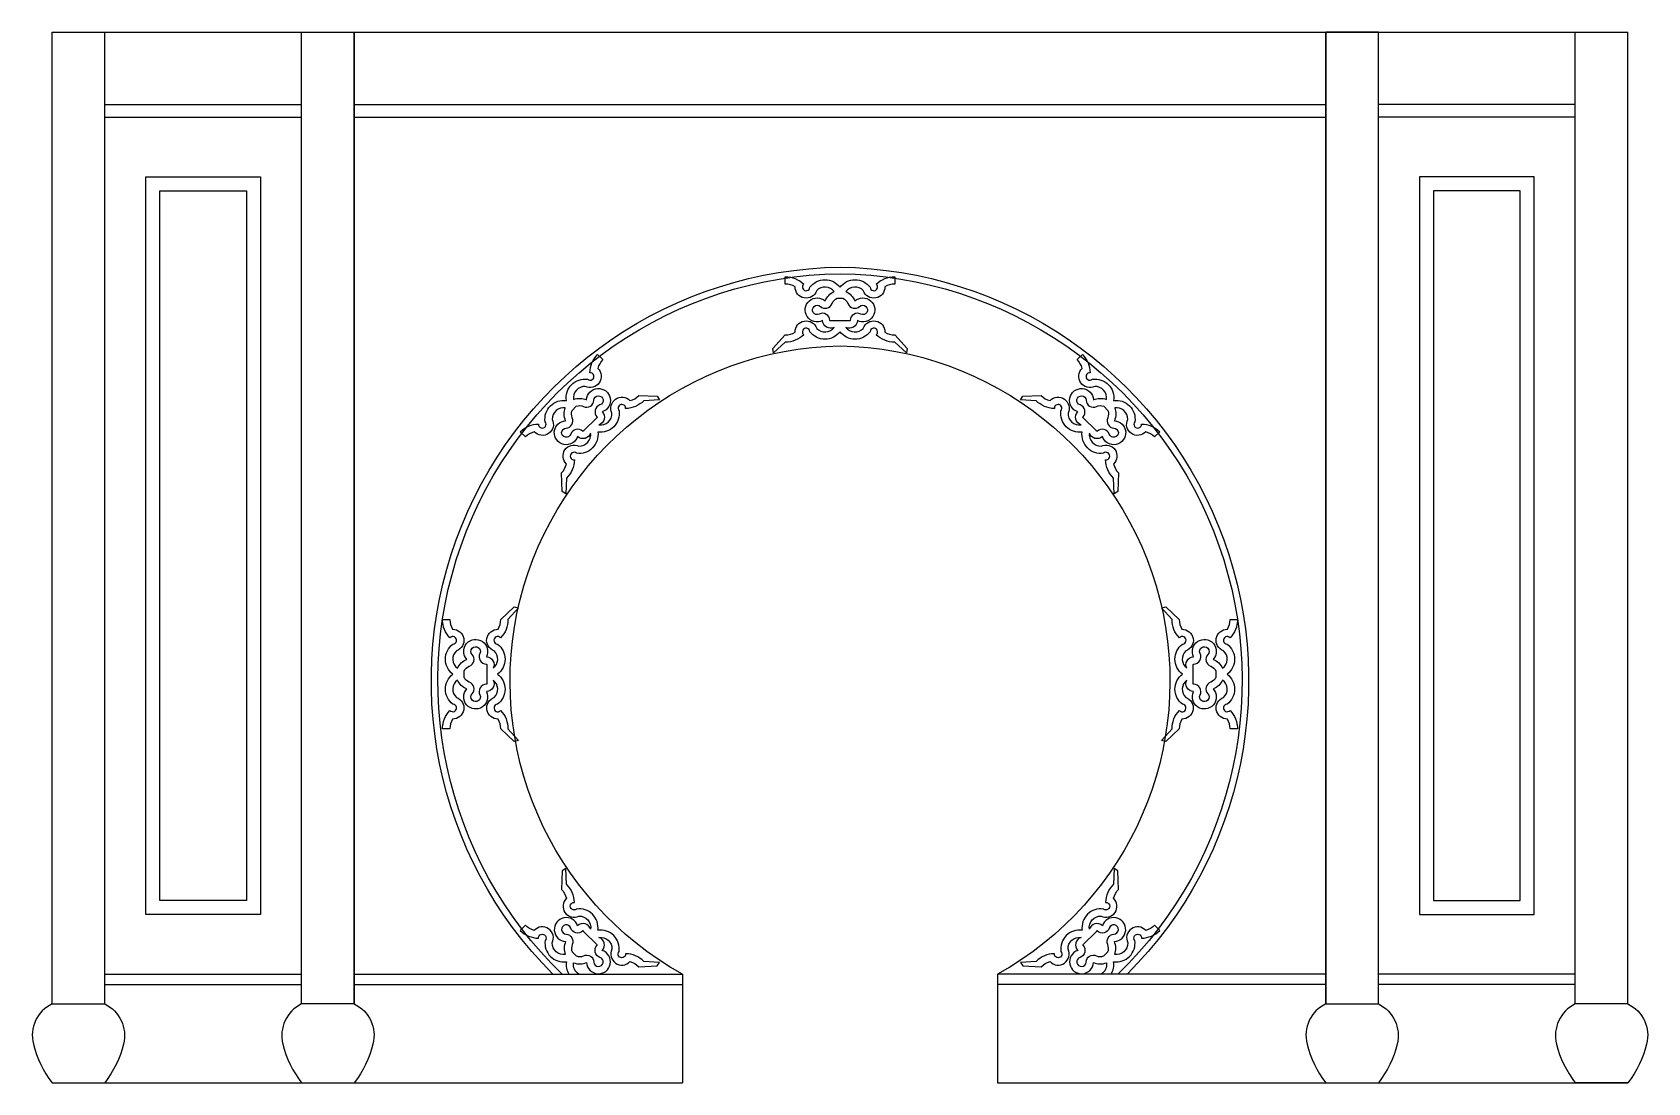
# Model space of a CAD drawing. Extents: x 4350 to 8040, y 4590 to 6990.
import ezdxf

# ---------------------------------------------------------------- set-up
doc = ezdxf.new("R2010")
doc.units = 0
doc.header["$LTSCALE"] = 60
doc.header["$MEASUREMENT"] = 0
for name, color, linetype in [('3', 3, 'CONTINUOUS'), ('4', 4, 'CONTINUOUS'), ('7', 7, 'CONTINUOUS')]:
    doc.layers.add(name, color=color, linetype=linetype)

msp = doc.modelspace()

# ---------------------------------------------------------------- linework, layer by layer
at = {"layer": '3'}
for p, q in [((4515, 4814), (4965, 4814)), ((5085, 4814), (5835, 4814)), ((7305, 4814), (6555, 4814)), ((7875, 4814), (7425, 4814))]:
    msp.add_line(p, q, dxfattribs=at)
for points in [[(4515, 6825), (4965, 6825)], [(5085, 6825), (7305, 6825)], [(7875, 6825), (7425, 6825)]]:
    msp.add_lwpolyline(points, dxfattribs=at)
for points in [[(4641.3, 6627.7), (4838.7, 6627.7), (4838.7, 5006.3), (4641.3, 5006.3)], [(7748.7, 6627.7), (7551.3, 6627.7), (7551.3, 5006.3), (7748.7, 5006.3)]]:
    msp.add_lwpolyline(points, close=True, dxfattribs=at)
for points in [[(5560.3, 4838, -0.669631), (6195, 6438.4, -0.669631), (6829.7, 4838)], [(5598.4, 4838, -0.298309), (5586.3, 4864, 0.204249), (5615.9, 4864.8, 1.892916), (5651.9, 4892.2, 0.555745), (5644.1, 4921.8, -0.464679), (5674, 4895.2, 0.860147), (5715, 4866.6, -0.133221), (5735.2, 4855), (5777.5, 4856.7), (5782.9, 4864.9), (5747, 4866.8, 0.192681), (5705.3, 4884.7, -1.515133), (5690.2, 4889.7, 0.501011), (5641.7, 4938.3, 0.501011), (5593.1, 4986.8, -1.515133), (5588.1, 5001.9, 0.192681), (5570.2, 5043.6), (5568.3, 5079.5), (5560.1, 5074.1), (5558.4, 5031.8, -0.133221), (5570, 5011.6, 0.860147), (5598.6, 4970.6, -0.464679), (5625.2, 4940.7, 0.555745), (5595.6, 4948.5, 1.892916), (5568.2, 4912.5, 0.204249), (5567.4, 4882.9, -0.464679), (5537.5, 4909.5, 0.860147), (5496.5, 4938.1, -0.133221), (5476.3, 4949.6), (5464.5, 4937.9, 0.192681), (5506.2, 4920, -1.515133), (5521.3, 4915, 0.501011), (5569.8, 4866.4, 0.174187), (5575.6, 4838)], [(6814.4, 4838, 0.174187), (6820.2, 4866.4, 0.501011), (6868.7, 4915, -1.515133), (6883.8, 4920, 0.192681), (6925.5, 4937.9), (6913.7, 4949.6, -0.133221), (6893.5, 4938.1, 0.860147), (6852.5, 4909.5, -0.464679), (6822.6, 4882.9, 0.204249), (6821.8, 4912.5, 1.892916), (6794.4, 4948.5, 0.555745), (6764.8, 4940.7, -0.464679), (6791.4, 4970.6, 0.860147), (6820, 5011.6, -0.133221), (6831.6, 5031.8), (6829.9, 5074.1), (6821.7, 5079.5), (6819.8, 5043.6, 0.192681), (6801.9, 5001.9, -1.515133), (6796.9, 4986.8, 0.501011), (6748.3, 4938.3, 0.501011), (6699.8, 4889.7, -1.515133), (6684.7, 4884.7, 0.192681), (6643, 4866.8), (6607.1, 4864.9), (6612.5, 4856.7), (6654.8, 4855, -0.133221), (6675, 4866.6, 0.860147), (6716, 4895.2, -0.464679), (6745.9, 4921.8, 0.555745), (6738.1, 4892.2, 1.892916), (6774.1, 4864.8, 0.204249), (6803.7, 4864, -0.298309), (6791.6, 4838)]]:
    msp.add_lwpolyline(points, format="xyb", dxfattribs=at)
for points in [[(6320, 6414.8, 0.133221), (6297.5, 6408.7, -0.860147), (6248.3, 6399.9, 0.464679), (6208.3, 6397.6, -0.204249), (6228.7, 6376.1, -1.892916), (6234.8, 6331.2, -0.555745), (6208.3, 6315.9, 0.464679), (6248.3, 6313.5, -0.860147), (6297.5, 6304.7, 0.133221), (6320, 6298.6), (6348.7, 6267.5), (6346.7, 6257.9), (6320, 6282, -0.192681), (6277.8, 6298.8, 1.515133), (6263.7, 6305.9, -0.501011), (6195, 6305.9, -0.501011), (6126.3, 6305.9, 1.515133), (6112.2, 6298.8, -0.192681), (6070, 6282), (6043.3, 6257.9), (6041.3, 6267.5), (6070, 6298.6, 0.133221), (6092.5, 6304.7, -0.860147), (6141.7, 6313.5, 0.464679), (6181.7, 6315.9, -0.555745), (6155.2, 6331.2, -1.892916), (6161.3, 6376.1, -0.204249), (6181.7, 6397.6, 0.464679), (6141.7, 6399.9, -0.860147), (6092.5, 6408.7, 0.133221), (6070, 6414.8), (6070, 6431.5, -0.192681), (6112.2, 6414.6, 1.515133), (6126.3, 6407.6, -0.501011), (6195, 6407.6, -0.501011), (6263.7, 6407.6, 1.515133), (6277.8, 6414.6, -0.192681), (6320, 6431.5)], [(6173.8, 6330.6, -0.555745), (6171.9, 6331.8, 0.547813), (6147.7, 6346.1, -1.892916), (6150.1, 6363.7, 0.529668), (6176.9, 6370.3, -0.204249), (6188.3, 6382.3), (6201.7, 6382.3, -0.204249), (6213.1, 6370.3, 0.529668), (6239.9, 6363.7, -1.892916), (6242.3, 6346.1, 0.547813), (6218.1, 6331.8, -0.555745), (6216.2, 6330.6)], [(5653, 6242.1, 0.133221), (5641.5, 6222, -0.860147), (5612.9, 6180.9, 0.464679), (5586.3, 6151, -0.204249), (5615.9, 6150.2, -1.892916), (5651.9, 6122.8, -0.555745), (5644.1, 6093.2, 0.464679), (5674, 6119.8, -0.860147), (5715, 6148.4, 0.133221), (5735.2, 6160), (5777.5, 6158.3), (5782.9, 6150.1), (5747, 6148.2, -0.192681), (5705.3, 6130.3, 1.515133), (5690.2, 6125.3, -0.501011), (5641.7, 6076.7, -0.501011), (5593.1, 6028.2, 1.515133), (5588.1, 6013.1, -0.192681), (5570.2, 5971.4), (5568.3, 5935.5), (5560.1, 5940.9), (5558.4, 5983.2, 0.133221), (5570, 6003.4, -0.860147), (5598.6, 6044.4, 0.464679), (5625.2, 6074.3, -0.555745), (5595.6, 6066.5, -1.892916), (5568.2, 6102.5, -0.204249), (5567.4, 6132.1, 0.464679), (5537.5, 6105.5, -0.860147), (5496.5, 6076.9, 0.133221), (5476.3, 6065.4), (5464.5, 6077.1, -0.192681), (5506.2, 6095, 1.515133), (5521.3, 6100, -0.501011), (5569.8, 6148.6, -0.501011), (5618.4, 6197.1, 1.515133), (5623.4, 6212.2, -0.192681), (5641.3, 6253.9)], [(6913.7, 6065.4, 0.133221), (6893.5, 6076.9, -0.860147), (6852.5, 6105.5, 0.464679), (6822.6, 6132.1, -0.204249), (6821.8, 6102.5, -1.892916), (6794.4, 6066.5, -0.555745), (6764.8, 6074.3, 0.464679), (6791.4, 6044.4, -0.860147), (6820, 6003.4, 0.133221), (6831.6, 5983.2), (6829.9, 5940.9), (6821.7, 5935.5), (6819.8, 5971.4, -0.192681), (6801.9, 6013.1, 1.515133), (6796.9, 6028.2, -0.501011), (6748.3, 6076.7, -0.501011), (6699.8, 6125.3, 1.515133), (6684.7, 6130.3, -0.192681), (6643, 6148.2), (6607.1, 6150.1), (6612.5, 6158.3), (6654.8, 6160, 0.133221), (6675, 6148.4, -0.860147), (6716, 6119.8, 0.464679), (6745.9, 6093.2, -0.555745), (6738.1, 6122.8, -1.892916), (6774.1, 6150.2, -0.204249), (6803.7, 6151, 0.464679), (6777.1, 6180.9, -0.860147), (6748.5, 6222, 0.133221), (6737, 6242.1), (6748.7, 6253.9, -0.192681), (6766.6, 6212.2, 1.515133), (6771.6, 6197.1, -0.501011), (6820.2, 6148.6, -0.501011), (6868.7, 6100, 1.515133), (6883.8, 6095, -0.192681), (6925.5, 6077.1)], [(5609.2, 6079.2, -0.555745), (5607, 6078.6, 0.547813), (5579.8, 6071.8, -1.892916), (5569.1, 6085.8, 0.529668), (5583.4, 6109.4, -0.204249), (5582.9, 6126), (5592.4, 6135.5, -0.204249), (5609, 6135, 0.529668), (5632.6, 6149.3, -1.892916), (5646.6, 6138.6, 0.547813), (5639.8, 6111.4, -0.555745), (5639.2, 6109.2)], [(6750.8, 6109.2, -0.555745), (6750.2, 6111.4, 0.547813), (6743.4, 6138.6, -1.892916), (6757.4, 6149.3, 0.529668), (6781, 6135, -0.204249), (6797.6, 6135.5), (6807.1, 6126, -0.204249), (6806.6, 6109.4, 0.529668), (6820.9, 6085.8, -1.892916), (6810.2, 6071.8, 0.547813), (6783, 6078.6, -0.555745), (6780.8, 6079.2)], [(5303.6, 5648.4, 0.133221), (5309.7, 5626, -0.860147), (5318.5, 5576.7, 0.464679), (5320.8, 5536.8, -0.204249), (5342.3, 5557.1, -1.892916), (5387.2, 5563.2, -0.555745), (5402.5, 5536.8, 0.464679), (5404.9, 5576.7, -0.860147), (5413.7, 5626, 0.133221), (5419.8, 5648.4), (5450.9, 5677.1), (5460.5, 5675.2), (5436.4, 5648.4, -0.192681), (5419.6, 5606.3, 1.515133), (5412.5, 5592.1, -0.501011), (5412.5, 5523.4, -0.501011), (5412.5, 5454.7, 1.515133), (5419.6, 5440.6, -0.192681), (5436.4, 5398.4), (5460.5, 5371.7), (5450.9, 5369.7), (5419.8, 5398.4, 0.133221), (5413.7, 5420.9, -0.860147), (5404.9, 5470.1, 0.464679), (5402.5, 5510.1, -0.555745), (5387.2, 5483.6, -1.892916), (5342.3, 5489.7, -0.204249), (5320.8, 5510.1, 0.464679), (5318.5, 5470.1, -0.860147), (5309.7, 5420.9, 0.133221), (5303.6, 5398.4), (5286.9, 5398.4, -0.192681), (5303.8, 5440.6, 1.515133), (5310.8, 5454.7, -0.501011), (5310.8, 5523.4, -0.501011), (5310.8, 5592.1, 1.515133), (5303.8, 5606.3, -0.192681), (5286.9, 5648.4)], [(7086.4, 5398.4, 0.133221), (7080.3, 5420.9, -0.860147), (7071.5, 5470.1, 0.464679), (7069.2, 5510.1, -0.204249), (7047.7, 5489.7, -1.892916), (7002.8, 5483.6, -0.555745), (6987.5, 5510.1, 0.464679), (6985.1, 5470.1, -0.860147), (6976.3, 5420.9, 0.133221), (6970.2, 5398.4), (6939.1, 5369.7), (6929.5, 5371.7), (6953.6, 5398.4, -0.192681), (6970.4, 5440.6, 1.515133), (6977.5, 5454.7, -0.501011), (6977.5, 5523.4, -0.501011), (6977.5, 5592.1, 1.515133), (6970.4, 5606.3, -0.192681), (6953.6, 5648.4), (6929.5, 5675.2), (6939.1, 5677.1), (6970.2, 5648.4, 0.133221), (6976.3, 5626, -0.860147), (6985.1, 5576.7, 0.464679), (6987.5, 5536.8, -0.555745), (7002.8, 5563.2, -1.892916), (7047.7, 5557.1, -0.204249), (7069.2, 5536.8, 0.464679), (7071.5, 5576.7, -0.860147), (7080.3, 5626, 0.133221), (7086.4, 5648.4), (7103.1, 5648.4, -0.192681), (7086.2, 5606.3, 1.515133), (7079.2, 5592.1, -0.501011), (7079.2, 5523.4, -0.501011), (7079.2, 5454.7, 1.515133), (7086.2, 5440.6, -0.192681), (7103.1, 5398.4)], [(5387.8, 5502.2, -0.555745), (5386.6, 5500.3, 0.547813), (5372.3, 5476.1, -1.892916), (5354.7, 5478.5, 0.529668), (5348.1, 5505.3, -0.204249), (5336.1, 5516.7), (5336.1, 5530.1, -0.204249), (5348.1, 5541.5, 0.529668), (5354.7, 5568.3, -1.892916), (5372.3, 5570.7, 0.547813), (5386.6, 5546.5, -0.555745), (5387.8, 5544.6)], [(7002.2, 5544.6, -0.555745), (7003.4, 5546.5, 0.547813), (7017.7, 5570.7, -1.892916), (7035.3, 5568.3, 0.529668), (7041.9, 5541.5, -0.204249), (7053.9, 5530.1), (7053.9, 5516.7, -0.204249), (7041.9, 5505.3, 0.529668), (7035.3, 5478.5, -1.892916), (7017.7, 5476.1, 0.547813), (7003.4, 5500.3, -0.555745), (7002.2, 5502.2)], [(5609.2, 4935.8, 0.555745), (5607, 4936.4, -0.547813), (5579.8, 4943.2, 1.892916), (5569.1, 4929.2, -0.529668), (5583.4, 4905.6, 0.204249), (5582.9, 4889), (5592.4, 4879.5, 0.204249), (5609, 4880, -0.529668), (5632.6, 4865.7, 1.892916), (5646.6, 4876.4, -0.547813), (5639.8, 4903.6, 0.555745), (5639.2, 4905.8)], [(6750.8, 4905.8, 0.555745), (6750.2, 4903.6, -0.547813), (6743.4, 4876.4, 1.892916), (6757.4, 4865.7, -0.529668), (6781, 4880, 0.204249), (6797.6, 4879.5), (6807.1, 4889, 0.204249), (6806.6, 4905.6, -0.529668), (6820.9, 4929.2, 1.892916), (6810.2, 4943.2, -0.547813), (6783, 4936.4, 0.555745), (6780.8, 4935.8)]]:
    msp.add_lwpolyline(points, format="xyb", close=True, dxfattribs=at)
at = {"layer": '4'}
for p, q in [((4395, 4770), (4395, 6990)), ((4395, 6990), (7995, 6990)), ((7995, 4770), (7995, 6990)), ((5835, 4838), (5835, 4590)), ((6555, 4838), (6555, 4590)), ((4395, 4590), (5835, 4590)), ((6555, 4590), (7995, 4590)), ((7305, 4590), (7425, 4590)), ((7995, 4590), (7875, 4590))]:
    msp.add_line(p, q, dxfattribs=at)
for points in [[(5835, 4838), (5835, 4838, -0.767432), (6195, 6273.4, -0.767432), (6555, 4838), (6555, 4838)], [(4395, 4770, 0.357699), (4352.1, 4678.3, 0.107734), (4395, 4590)], [(7995, 4770, -0.357699), (8037.9, 4678.3, -0.107734), (7995, 4590)]]:
    msp.add_lwpolyline(points, format="xyb", dxfattribs=at)
at = {"layer": '7'}
for p, q in [((4515, 4770), (4515, 6990)), ((5085, 4770), (5085, 6990)), ((7305, 4770), (7305, 6990)), ((7875, 4770), (7875, 6990)), ((4515, 4838), (4965, 4838)), ((5085, 4838), (5835, 4838)), ((7305, 4838), (6555, 4838)), ((7875, 4838), (7425, 4838)), ((4395, 4770), (4515, 4770)), ((5085, 4770), (4965, 4770)), ((7305, 4770), (7425, 4770)), ((7995, 4770), (7875, 4770))]:
    msp.add_line(p, q, dxfattribs=at)
for points in [[(4965, 4770), (4965, 6990), (5085, 6990), (5085, 4770)], [(7425, 4770), (7425, 6990), (7305, 6990), (7305, 4770)], [(4515, 6796), (4965, 6796)], [(5085, 6796), (7305, 6796)], [(7875, 6796), (7425, 6796)]]:
    msp.add_lwpolyline(points, dxfattribs=at)
for points in [[(4609.3, 6659.7), (4870.7, 6659.7), (4870.7, 4974.3), (4609.3, 4974.3)], [(7780.7, 6659.7), (7519.3, 6659.7), (7519.3, 4974.3), (7780.7, 4974.3)]]:
    msp.add_lwpolyline(points, close=True, dxfattribs=at)
for points in [[(5538.9, 4838, -0.66383), (6195, 6453.4, -0.66383), (6851.1, 4838)], [(4515, 4770, -0.357699), (4557.9, 4678.3, -0.107734), (4515, 4590)], [(4965, 4770, 0.357699), (4922.1, 4678.3, 0.107734), (4965, 4590)], [(5085, 4770, -0.357699), (5127.9, 4678.3, -0.107734), (5085, 4590)], [(7305, 4770, 0.357699), (7262.1, 4678.3, 0.107734), (7305, 4590)], [(7425, 4770, -0.357699), (7467.9, 4678.3, -0.107734), (7425, 4590)], [(7875, 4770, 0.357699), (7832.1, 4678.3, 0.107734), (7875, 4590)]]:
    msp.add_lwpolyline(points, format="xyb", dxfattribs=at)

doc.saveas('drawing.dxf')
